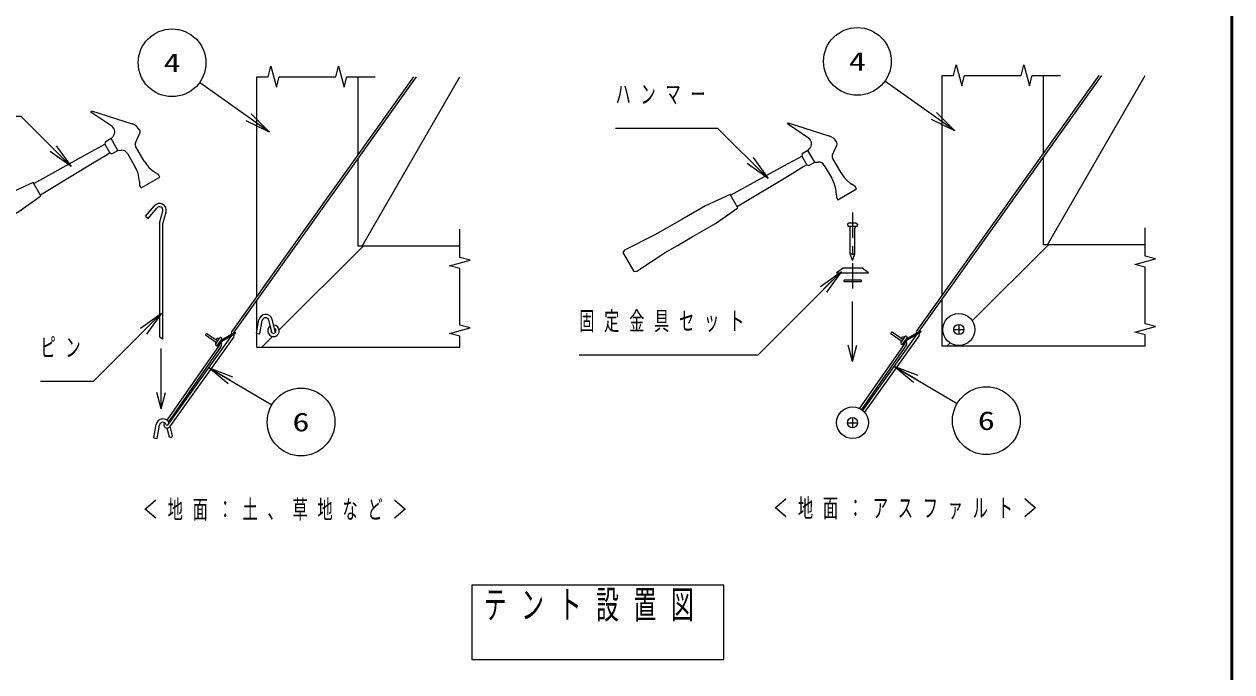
# Model space of a CAD drawing. Units: millimetres on the paper. Extents: x -385 to 0, y -297 to 267.
# Drawn here: x -142.7 to 0, y 67.8 to 144.3 of the extents above; entities that cross this region are included whole.
import ezdxf
from ezdxf.enums import TextEntityAlignment as Align

# ---------------------------------------------------------------- set-up
doc = ezdxf.new("R2010")
doc.units = ezdxf.units.MM
doc.linetypes.add('USER2', pattern=[6, 3, -1, 1, -1])
doc.layers.add('LY_3', color=7, linetype='Continuous', lineweight=25)
doc.layers.add('LY_4', color=7, linetype='Continuous', lineweight=13)
doc.styles.add('ＭＳ ゴシック', font='')
doc.styles.get('ＭＳ ゴシック').set_extended_font_data('MS Gothic')

msp = doc.modelspace()

# ---------------------------------------------------------------- linework, layer by layer
at = {"layer": 'LY_3', "lineweight": 13}
for p, q in [((-113.729, 131.529), (-121.978, 137.398)), ((-32.742, 131.689), (-40.991, 137.558)), ((-113.729, 131.529), (-116.463, 132.861)), ((-113.729, 131.529), (-116.173, 133.268)), ((-115.884, 133.676), (-113.729, 131.529)), ((-32.742, 131.689), (-35.477, 133.021)), ((-32.742, 131.689), (-35.187, 133.428)), ((-34.897, 133.836), (-32.742, 131.689)), ((-138.924, 129.928), (-137.156, 127.453)), ((-137.156, 127.453), (-139.631, 129.221)), ((-137.156, 127.453), (-139.277, 129.575)), ((-56.574, 128.527), (-54.806, 126.052)), ((-54.806, 126.052), (-57.281, 127.82)), ((-54.806, 126.052), (-56.927, 128.174)), ((-48.597, 113.311), (-46.122, 115.079)), ((-46.122, 115.079), (-48.244, 112.958)), ((-46.122, 115.079), (-47.89, 112.604)), ((-128.978, 108.361), (-126.503, 110.129)), ((-126.503, 110.129), (-128.625, 108.008)), ((-126.503, 110.129), (-128.271, 107.654)), ((-120.925, 103.734), (-118.342, 102.209)), ((-120.925, 103.734), (-118.088, 102.639)), ((-118.596, 101.778), (-120.925, 103.734)), ((-120.925, 103.734), (-113.444, 99.317)), ((-39.939, 103.894), (-37.355, 102.369)), ((-39.939, 103.894), (-37.101, 102.799)), ((-37.609, 101.938), (-39.939, 103.894)), ((-39.939, 103.894), (-32.458, 99.477)), ((-60.015, 78.017), (-89.815, 78.017)), ((-89.815, 78.017), (-89.815, 69.217)), ((-60.015, 69.217), (-60.015, 78.017)), ((-89.815, 69.217), (-60.015, 69.217))]:
    msp.add_line(p, q, dxfattribs=at)
at = {"layer": 'LY_3'}
for p, q in [((-96.705, 138.072), (-118.222, 107.928)), ((-117.993, 107.768), (-96.361, 138.072)), ((-115.23, 112.12), (-115.23, 138.072)), ((-103.23, 128.932), (-103.23, 138.072)), ((-102.768, 118.072), (-91.221, 138.072)), ((-15.719, 138.232), (-37.235, 108.088)), ((-37.006, 107.928), (-15.374, 138.232)), ((-34.243, 112.28), (-34.243, 138.232)), ((-22.243, 129.092), (-22.243, 138.232)), ((-21.781, 118.232), (-10.234, 138.232)), ((-134.769, 134.035), (-129.957, 132.492)), ((-129.56, 130.252), (-129.036, 131.387)), ((-129.052, 131.755), (-129.06, 131.768)), ((-52.419, 132.634), (-47.607, 131.091)), ((-135.283, 128.946), (-133.53, 129.91)), ((-133.53, 129.91), (-133.179, 130.103)), ((-132.448, 130.756), (-132.213, 131.021)), ((-128.519, 128.111), (-129.543, 129.885)), ((-47.21, 128.851), (-46.686, 129.987)), ((-46.702, 130.354), (-46.71, 130.367)), ((-141.593, 125.476), (-135.283, 128.946)), ((-132.921, 128.857), (-134.633, 127.821)), ((-132.579, 129.064), (-132.921, 128.857)), ((-131.648, 129.371), (-131.249, 129.395)), ((-130.508, 128.996), (-129.627, 127.471)), ((-52.933, 127.545), (-51.18, 128.509)), ((-51.18, 128.509), (-50.829, 128.702)), ((-50.097, 129.355), (-49.863, 129.62)), ((-46.168, 126.71), (-47.192, 128.484)), ((-134.633, 127.821), (-140.793, 124.091)), ((-59.243, 124.075), (-52.933, 127.545)), ((-50.572, 127.456), (-52.282, 126.42)), ((-50.229, 127.663), (-50.572, 127.456)), ((-49.297, 127.97), (-48.899, 127.994)), ((-48.158, 127.595), (-47.277, 126.07)), ((-52.282, 126.42), (-58.443, 122.69)), ((-128.365, 121.6), (-127.332, 122.822)), ((-128.365, 121.6), (-128.059, 121.342)), ((-128.059, 121.342), (-127.027, 122.564)), ((-126.721, 120.759), (-126.335, 122.203)), ((-126.321, 120.706), (-125.948, 122.099)), ((-64.986, 121.222), (-66.718, 120.222)), ((-65.518, 118.143), (-63.786, 119.143)), ((-102.664, 118.072), (-112.578, 108.158)), ((-45.104, 117.154), (-44.537, 117.154)), ((-21.678, 118.232), (-30.681, 109.228)), ((-45.82, 114.034), (-45.86, 113.994)), ((-45.86, 113.994), (-45.86, 113.914)), ((-45.86, 113.914), (-45.82, 113.874)), ((-43.82, 114.034), (-45.82, 114.034)), ((-45.82, 113.874), (-43.82, 113.874)), ((-43.78, 113.994), (-43.82, 114.034)), ((-43.82, 113.874), (-43.78, 113.914)), ((-43.78, 113.914), (-43.78, 113.994)), ((-115.23, 107.933), (-115.23, 111.638)), ((-44.82, 104.423), (-44.82, 111.529)), ((-34.243, 107.924), (-34.243, 111.798)), ((-115.259, 107.77), (-114.976, 109.344)), ((-114.866, 107.699), (-114.583, 109.274)), ((-113.396, 107.791), (-113.803, 109.307)), ((-113.005, 107.878), (-113.416, 109.41)), ((-32.263, 108.812), (-32.263, 107.612)), ((-125.653, 97.036), (-118.171, 107.518)), ((-117.943, 107.356), (-125.535, 96.719)), ((-120.08, 106.521), (-119.598, 107.209)), ((-119.85, 106.36), (-119.368, 107.048)), ((-117.819, 107.866), (-119.44, 106.907)), ((-119.356, 106.817), (-117.758, 107.763)), ((-117.764, 107.852), (-117.819, 107.866)), ((-117.744, 107.818), (-117.764, 107.852)), ((-117.744, 107.818), (-117.758, 107.763)), ((-115.259, 107.77), (-114.866, 107.699)), ((-113.356, 107.381), (-114.664, 106.072)), ((-43.624, 98.656), (-37.184, 107.678)), ((-36.956, 107.516), (-43.42, 98.46)), ((-39.093, 106.681), (-38.611, 107.369)), ((-38.453, 107.067), (-38.89, 106.442)), ((-38.864, 106.52), (-38.382, 107.208)), ((-36.832, 108.026), (-38.453, 107.067)), ((-38.369, 106.977), (-36.771, 107.923)), ((-36.777, 108.012), (-36.832, 108.026)), ((-36.757, 107.978), (-36.777, 108.012)), ((-36.757, 107.978), (-36.771, 107.923)), ((-32.863, 108.212), (-31.663, 108.212)), ((-126.521, 98.849), (-126.521, 105.955)), ((-119.641, 106.409), (-125.87, 97.514)), ((-119.423, 106.232), (-125.668, 97.314)), ((-120.089, 106.698), (-120.105, 106.449)), ((-119.44, 106.907), (-119.877, 106.282)), ((-119.877, 106.282), (-119.867, 106.226)), ((-119.867, 106.226), (-119.835, 106.203)), ((-119.835, 106.203), (-119.779, 106.213)), ((-119.779, 106.213), (-119.356, 106.817)), ((-119.751, 106.462), (-119.77, 106.475)), ((-119.609, 106.704), (-119.59, 106.691)), ((-44.82, 104.423), (-45.335, 106.343)), ((-44.82, 104.423), (-44.305, 106.343)), ((-38.654, 106.569), (-44.019, 98.907)), ((-38.437, 106.392), (-43.775, 98.768)), ((-39.102, 106.858), (-39.118, 106.609)), ((-38.89, 106.442), (-38.881, 106.386)), ((-38.881, 106.386), (-38.848, 106.363)), ((-38.848, 106.363), (-38.792, 106.373)), ((-38.792, 106.373), (-38.369, 106.977)), ((-38.764, 106.622), (-38.783, 106.635)), ((-38.622, 106.864), (-38.604, 106.851)), ((-33.28, 106.631), (-33.678, 106.232)), ((-126.521, 98.849), (-127.036, 100.769)), ((-126.521, 98.849), (-126.007, 100.769)), ((-45.42, 97.206), (-44.22, 97.206)), ((-44.82, 97.806), (-44.82, 96.606)), ((-127.392, 95.42), (-127.109, 96.994)), ((-126.998, 95.349), (-126.715, 96.924)), ((-125.547, 95.513), (-125.83, 96.566)), ((-125.175, 95.667), (-125.478, 96.799)), ((-127.392, 95.42), (-126.998, 95.349))]:
    msp.add_line(p, q, dxfattribs=at)
at = {"layer": 'LY_3', "color": 2, "linetype": 'USER2', "lineweight": 13}
msp.add_line((-44.82, 122.045), (-44.82, 112.325), dxfattribs=at)
at = {"layer": 'LY_3'}
for points in [[(-115.23, 138.072), (-113.893, 138.072), (-113.561, 139.309), (-112.899, 136.836), (-112.567, 138.072), (-105.893, 138.072), (-105.561, 139.309), (-104.899, 136.836), (-104.567, 138.072), (-101.23, 138.072)], [(-34.243, 138.232), (-32.906, 138.232), (-32.574, 139.469), (-31.912, 136.996), (-31.58, 138.232), (-24.906, 138.232), (-24.574, 139.469), (-23.912, 136.996), (-23.58, 138.232), (-20.243, 138.232)], [(-132.363, 132.214), (-134.843, 133.893), (-134.769, 134.035)], [(-50.013, 130.813), (-52.493, 132.492), (-52.419, 132.634)], [(-91.23, 118.072), (-103.23, 118.072), (-103.23, 128.45)], [(-10.243, 118.232), (-22.243, 118.232), (-22.243, 128.61)], [(-129.098, 125.71), (-129.069, 125.224), (-128.909, 124.947), (-126.692, 126.227), (-126.852, 126.504), (-127.259, 126.773)], [(-146.136, 120.544), (-143.364, 122.144), (-140.733, 123.987), (-141.653, 125.58), (-144.564, 124.223), (-147.336, 122.623)], [(-63.786, 119.143), (-61.015, 120.743), (-58.383, 122.586), (-59.303, 124.179), (-62.215, 122.822), (-64.986, 121.222)], [(-46.748, 124.309), (-46.719, 123.824), (-46.559, 123.546), (-44.342, 124.826), (-44.502, 125.104), (-44.908, 125.372)], [(-126.721, 120.759), (-126.721, 107.346), (-126.321, 107.106), (-126.321, 120.706)], [(-91.23, 106.072), (-91.23, 107.41), (-92.467, 107.741), (-89.994, 108.404), (-91.23, 108.735), (-91.23, 115.41), (-92.467, 115.741), (-89.994, 116.404), (-91.23, 116.735), (-91.23, 120.072)], [(-66.718, 120.222), (-68.172, 119.382), (-71.756, 117.59)], [(-44.38, 120.754), (-45.26, 120.754), (-45.42, 120.674), (-45.38, 120.434), (-44.26, 120.434)], [(-44.82, 116.354), (-45.104, 117.154), (-45.104, 120.194)], [(-44.82, 116.354), (-44.537, 117.154), (-44.537, 120.194)], [(-44.38, 120.754), (-44.22, 120.674), (-44.26, 120.434), (-44.297, 120.434)], [(-10.243, 106.232), (-10.243, 107.57), (-11.479, 107.901), (-9.007, 108.564), (-10.243, 108.895), (-10.243, 115.57), (-11.479, 115.901), (-9.007, 116.564), (-10.243, 116.895), (-10.243, 120.232)], [(-71.756, 117.59), (-71.953, 117.291), (-70.673, 115.074), (-70.316, 115.095)], [(-70.316, 115.095), (-66.972, 117.303), (-65.518, 118.143)], [(-119.999, 106.636), (-121.277, 107.53), (-121.117, 107.76), (-119.839, 106.865)], [(-91.23, 106.072), (-115.23, 106.072), (-115.23, 107.764)], [(-39.013, 106.796), (-40.29, 107.69), (-40.129, 107.92), (-38.852, 107.025)], [(-10.243, 106.232), (-34.243, 106.232), (-34.243, 107.924)]]:
    msp.add_lwpolyline(points, dxfattribs=at)
at = {"layer": 'LY_3', "lineweight": 13}
for points in [[(-137.156, 127.453), (-143.074, 133.372), (-155.182, 133.372)], [(-54.806, 126.052), (-60.724, 131.971), (-72.832, 131.971)], [(-46.122, 115.079), (-56.022, 105.179), (-77.13, 105.179)], [(-126.503, 110.129), (-134.574, 102.059), (-140.789, 102.059)]]:
    msp.add_lwpolyline(points, dxfattribs=at)
at = {"layer": 'LY_3'}
for points in [[(-132.579, 129.064), (-132.341, 128.971), (-131.648, 129.371), (-132.448, 130.756), (-133.141, 130.356), (-133.179, 130.103)], [(-50.229, 127.663), (-49.991, 127.57), (-49.297, 127.97), (-50.097, 129.355), (-50.791, 128.955), (-50.829, 128.702)], [(-45.94, 115.474), (-46.7, 114.914), (-42.94, 114.914), (-43.7, 115.474)]]:
    msp.add_lwpolyline(points, close=True, dxfattribs=at)
at = {"layer": 'LY_3', "lineweight": 13}
for centre in [(-125.237, 139.717), (-44.25, 139.877), (-29.013, 97.444), (-110, 97.284)]:
    msp.add_circle(centre, 4, dxfattribs=at)
at = {"layer": 'LY_3'}
for centre, radius in [((-32.263, 108.212), 1.88), ((-32.263, 108.212), 0.6), ((-32.263, 108.212), 0.08), ((-44.82, 97.206), 1.88), ((-44.82, 97.206), 0.6), ((-44.82, 97.206), 0.08)]:
    msp.add_circle(centre, radius, dxfattribs=at)
for centre, radius, start, end in [((-132.812, 131.552), 0.8, 318.435, 55.8906), ((-130.446, 130.968), 1.6, 30.0001, 72.2171), ((-129.399, 131.555), 0.4, 335.218, 30.0001), ((-129.196, 130.085), 0.4, 155.218, 210), ((-50.462, 130.151), 0.8, 318.435, 55.8906), ((-48.096, 129.567), 1.6, 30.0001, 72.2171), ((-47.048, 130.154), 0.4, 335.218, 30.0001), ((-131.201, 128.596), 0.8, 30, 93.4349), ((-46.846, 128.684), 0.4, 155.218, 210), ((-133.091, 125.471), 4, 3.43495, 30), ((-125.055, 130.111), 4, 210, 236.565), ((-48.851, 127.195), 0.8, 30, 93.4349), ((-50.741, 124.07), 4, 3.43495, 30), ((-42.704, 128.71), 4, 210, 236.565), ((-126.721, 122.306), 0.8, 345.01918, 139.81308), ((-126.721, 122.306), 0.4, 345.01918, 139.81308), ((-45.344, 120.194), 0.24, 0, 90), ((-44.297, 120.194), 0.24, 90, 180), ((-114.189, 109.203), 0.8, 15.0191, 169.813), ((-114.189, 109.203), 0.4, 15.0191, 169.813), ((-113.25, 108.052), 0.68, 122.957, 88.6717), ((-119.839, 106.865), 0.28, 55, 145), ((-119.483, 107.129), 0.14, 325, 145), ((-117.993, 107.768), 0.28, 144.945, 211.092), ((-118.171, 107.518), 0.28, 324.481, 30.628), ((-113.25, 108.052), 0.3, 149.474, 65.378), ((-38.852, 107.025), 0.28, 55, 145), ((-38.496, 107.289), 0.14, 325, 145), ((-37.006, 107.928), 0.28, 144.945, 211.092), ((-37.184, 107.678), 0.28, 324.481, 30.628), ((-119.965, 106.441), 0.14, 145, 325), ((-119.653, 106.393), 0.28, 325, 55), ((-38.978, 106.601), 0.14, 145, 325), ((-38.666, 106.553), 0.28, 325, 55), ((-126.321, 96.853), 0.8, 21.3476, 169.813), ((-126.321, 96.853), 0.4, 15.0191, 169.813), ((-125.834, 96.933), 0.367, 136.431, 324.353), ((-125.832, 97.129), 0.202, 239.276, 332.444), ((-125.415, 95.721), 0.246, 237.545, 347.474)]:
    msp.add_arc(centre, radius, start, end, dxfattribs=at)
at = {"layer": 'LY_4', "lineweight": 50}
msp.add_line((0, 0), (0, 267), dxfattribs=at)

# ---------------------------------------------------------------- texts
at = {"layer": 'LY_3', "style": 'ＭＳ ゴシック', "width": 1.35}
for s, p in [('4', (-125.237, 139.717)), ('4', (-44.25, 139.877)), ('6', (-29.013, 97.444)), ('6', (-110, 97.284))]:
    msp.add_text(s, height=2.199, dxfattribs=at).set_placement(p, align=Align.MIDDLE_CENTER)
at = {"layer": 'LY_3', "attachment_point": 1, "style": 'ＭＳ ゴシック'}
for s, insert, char_height in [('\\T1.64;\\W0.6;ハンマー', (-72.832, 137.121), 2.199), ('\\T1.64;\\W0.6;固定金具セット', (-77.13, 110.329), 2.199), ('\\T1.64;\\W0.6;ピン', (-140.789, 107.209), 2.199), ('\\T1.64;\\W0.6;＜地面：アスファルト＞', (-54.235, 88.232), 2.199), ('\\T1.64;\\W0.6;＜地面：土、草地など＞', (-128.712, 88.072), 2.199), ('\\T1.64;\\W0.6;テント設置図', (-88.415, 77.367), 3.299)]:
    msp.add_mtext(s, dxfattribs=dict(at, insert=insert, char_height=char_height))

doc.saveas('drawing.dxf')
